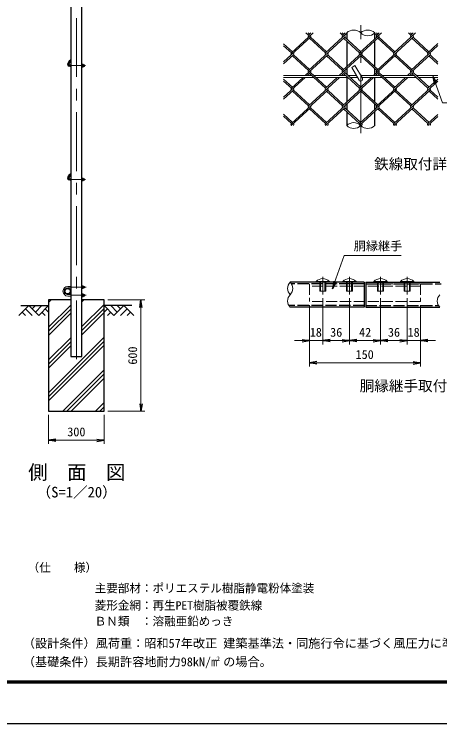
# Model space of a CAD drawing. Units: millimetres, scale not verified, with parts at other scales. Extents: x -4200 to 4200, y -2970 to 2970.
# Drawn here: x -379 to 1919, y -2970 to 861 of the extents above; entities that cross this region are included whole.
import ezdxf
from ezdxf.enums import TextEntityAlignment as Align

# ---------------------------------------------------------------- set-up
doc = ezdxf.new("R2010")
doc.units = ezdxf.units.MM
doc.header["$LTSCALE"] = 10
doc.linetypes.add('DASHED', pattern=[7.5, 6, -1.5])
doc.linetypes.add('USER1', pattern=[50.8, 31.75, -6.35, 6.35, -6.35])
for name, color, linetype, lineweight in [('0-0_D-STR1', 1, 'Continuous', 25), ('0-1_D-STR3', 3, 'Continuous', 13), ('0-2_D-BMK', 2, 'USER1', 13), ('0-3_D-STR2', 7, 'Continuous', 13), ('0-4_D-STR-DIM', 7, 'Continuous', 13), ('0-5_0', 7, 'Continuous', 25), ('0-7_D-DCR-HCH', 7, 'Continuous', 13), ('0-8_D-STR4', 7, 'Continuous', 25), ('0-9_D-BGD', 7, 'Continuous', 25), ('0-A_D-STR-TXT', 7, 'Continuous', 13), ('0-B_D-TTL-TXT', 7, 'Continuous', 25), ('0-C_D-TTL', 7, 'Continuous', 25)]:
    doc.layers.add(name, color=color, linetype=linetype, lineweight=lineweight)
doc.styles.add('ＭＳ ゴシック', font='')
doc.styles.get('ＭＳ ゴシック').set_extended_font_data('MS Gothic')

# ---------------------------------------------------------------- blocks, each defined once
blk = doc.blocks.new('_Open')
at = {"layer": '0-5_0'}
blk.add_line((-10, 1.667), (0, 0), dxfattribs=at)
blk.add_lwpolyline([(-10, -1.667), (0, 0), (-10, 0)], dxfattribs=at)

msp = doc.modelspace()

# ---------------------------------------------------------------- linework, layer by layer
at = {"layer": '0-0_D-STR1'}
for p, q in [((1416.33, 759.86), (1416.33, 726.9)), ((1567.58, 727.17), (1567.58, 759.86)), ((1416.33, 716.05), (1416.33, 577.73)), ((1567.58, 577.45), (1567.58, 716.32)), ((1416.33, 566.88), (1416.33, 536.3)), ((1567.58, 536.57), (1567.58, 566.6)), ((1416.33, 519.86), (1416.33, 387.13)), ((1567.58, 386.86), (1567.58, 519.86)), ((1416.33, 376.28), (1416.33, 345.7)), ((1567.58, 345.97), (1567.58, 376.01)), ((1416.33, 334.85), (1416.33, 259.86)), ((1567.58, 259.86), (1567.58, 335.12)), ((1510.85, -585.5), (1110.85, -585.5)), ((1510.85, -585.5), (1510.85, -721.5)), ((1518.85, -585.5), (1518.85, -721.5)), ((1518.85, -585.5), (1918.85, -585.5)), ((1510.85, -721.5), (1110.85, -721.5)), ((1518.85, -721.5), (1918.85, -721.5))]:
    msp.add_line(p, q, dxfattribs=at)
at = {"layer": '0-0_D-STR1', "linetype": 'DASHED'}
for p, q in [((1510.85, -594.7), (1118.01, -594.7)), ((1518.85, -594.7), (1926.01, -594.7)), ((1510.85, -712.3), (1103.7, -712.3)), ((1518.85, -712.3), (1911.7, -712.3))]:
    msp.add_line(p, q, dxfattribs=at)
at = {"layer": '0-0_D-STR1'}
msp.add_lwpolyline([(-73.72, 1834.19), (-73.72, -986.81), (-13.22, -986.81), (-13.22, 1834.19)], dxfattribs=at)
for radius in [17, 14.7]:
    msp.add_circle((-90.72, -634.81), radius, dxfattribs=at)
at = {"layer": '0-1_D-STR3'}
for p, q in [((-80.65, 612.78), (-89.65, 597.19)), ((-73.72, 608.78), (-82.72, 593.19)), ((-73.72, 608.78), (-80.65, 612.78)), ((-79.26, 587.19), (-73.72, 587.19)), ((-79.26, 579.19), (-73.72, 579.19)), ((-13.22, 590.69), (-13.22, 575.69)), ((-13.22, 590.69), (-7.42, 590.69)), ((-7.42, 586.94), (-13.22, 586.94)), ((-7.42, 579.44), (-13.22, 579.44)), ((-13.22, 575.69), (-7.42, 575.69)), ((-6.72, 589.11), (-6.72, 577.54)), ((-6.72, 587.19), (-0.46, 587.19)), ((-6.72, 586.49), (0.24, 586.49)), ((-6.72, 579.89), (0.24, 579.89)), ((-6.72, 579.19), (-0.46, 579.19)), ((-0.46, 587.19), (-0.46, 579.19)), ((0.74, 585.99), (-0.46, 587.19)), ((-0.46, 579.19), (0.74, 580.39)), ((0.74, 585.99), (0.74, 580.39)), ((0.74, 585.99), (0.74, 580.39)), ((1443.48, 573.83), (1460.8, 583.83)), ((1460.8, 583.83), (1500.62, 514.86)), ((1443.48, 573.83), (1483.3, 504.86)), ((1227.2, 529.86), (1075.29, 529.86)), ((1238.12, 519.86), (1075.29, 519.86)), ((1411.52, 529.86), (1239.05, 529.86)), ((1422.44, 519.86), (1249.96, 519.86)), ((1468.86, 529.86), (1423.37, 529.86)), ((1474.64, 519.86), (1434.28, 519.86)), ((1595.84, 529.86), (1491.96, 529.86)), ((1606.76, 519.86), (1497.73, 519.86)), ((1780.16, 529.86), (1607.68, 529.86)), ((1791.08, 519.86), (1618.6, 519.86)), ((1908.62, 529.86), (1792, 529.86)), ((1908.62, 519.86), (1802.92, 519.86)), ((-80.65, -2.22), (-89.65, -17.81)), ((-73.72, -6.22), (-82.72, -21.81)), ((-73.72, -6.22), (-80.65, -2.22)), ((-79.26, -27.81), (-73.72, -27.81)), ((-79.26, -35.81), (-73.72, -35.81)), ((-13.22, -24.31), (-13.22, -39.31)), ((-13.22, -24.31), (-7.42, -24.31)), ((-7.42, -28.06), (-13.22, -28.06)), ((-7.42, -35.56), (-13.22, -35.56)), ((-6.72, -25.89), (-6.72, -37.46)), ((-6.72, -27.81), (-0.46, -27.81)), ((-6.72, -28.51), (0.24, -28.51)), ((-6.72, -35.11), (0.24, -35.11)), ((-6.72, -35.81), (-0.46, -35.81)), ((-0.46, -27.81), (-0.46, -35.81)), ((0.74, -29.01), (-0.46, -27.81)), ((-0.46, -35.81), (0.74, -34.61)), ((0.74, -29.01), (0.74, -34.61)), ((0.74, -29.01), (0.74, -34.61)), ((-13.22, -39.31), (-7.42, -39.31)), ((-89.72, -608.81), (-73.72, -608.81)), ((-13.22, -605.31), (-7.42, -605.31)), ((-7.42, -609.06), (-13.22, -609.06)), ((-6.72, -606.89), (-6.72, -618.46)), ((-6.72, -608.81), (-0.92, -608.81)), ((-6.72, -609.51), (-0.22, -609.51)), ((-0.92, -608.81), (0.28, -610.01)), ((-0.92, -616.81), (-0.92, -608.81)), ((0.28, -615.61), (0.28, -610.01)), ((1251.25, -582.72), (1322.45, -582.72)), ((1251.25, -582.72), (1251.25, -585.5)), ((1251.25, -585.5), (1322.45, -585.5)), ((1322.45, -582.72), (1322.45, -585.5)), ((1395.25, -582.72), (1466.45, -582.72)), ((1395.25, -582.72), (1395.25, -585.5)), ((1395.25, -585.5), (1466.45, -585.5)), ((1466.45, -582.72), (1466.45, -585.5)), ((1634.45, -582.72), (1563.25, -582.72)), ((1563.25, -582.72), (1563.25, -585.5)), ((1634.45, -585.5), (1563.25, -585.5)), ((1634.45, -582.72), (1634.45, -585.5)), ((1778.45, -582.72), (1707.25, -582.72)), ((1707.25, -582.72), (1707.25, -585.5)), ((1778.45, -585.5), (1707.25, -585.5)), ((1778.45, -582.72), (1778.45, -585.5)), ((-89.72, -616.81), (-73.72, -616.81)), ((-7.42, -616.56), (-13.22, -616.56)), ((-13.22, -664.31), (-13.22, -649.31)), ((-13.22, -649.31), (-7.42, -649.31)), ((-6.72, -616.11), (-0.22, -616.11)), ((-6.72, -616.81), (-0.92, -616.81)), ((-6.72, -662.73), (-6.72, -651.17)), ((0.28, -615.61), (-0.92, -616.81)), ((-89.72, -652.81), (-73.72, -652.81)), ((-89.72, -660.81), (-73.72, -660.81)), ((-7.42, -653.06), (-13.22, -653.06)), ((-7.42, -660.56), (-13.22, -660.56)), ((-13.22, -664.31), (-7.42, -664.31)), ((-6.72, -652.81), (-0.92, -652.81)), ((-6.72, -653.51), (-0.22, -653.51)), ((-6.72, -660.11), (-0.22, -660.11)), ((-6.72, -660.81), (-0.92, -660.81)), ((-0.92, -652.81), (0.28, -654.01)), ((0.28, -659.61), (0.28, -654.01))]:
    msp.add_line(p, q, dxfattribs=at)
at = {"layer": '0-1_D-STR3', "linetype": 'DASHED'}
for p, q in [((1214.85, -594.7), (1214.85, -690.29)), ((1814.85, -594.7), (1214.85, -594.7)), ((1814.85, -607.5), (1214.85, -607.5)), ((1270.85, -585.5), (1270.85, -633.5)), ((1274.85, -585.5), (1274.85, -633.5)), ((1298.85, -585.5), (1298.85, -633.5)), ((1302.85, -585.5), (1302.85, -633.5)), ((1414.85, -585.5), (1414.85, -633.5)), ((1418.85, -585.5), (1418.85, -633.5)), ((1442.85, -585.5), (1442.85, -633.5)), ((1446.85, -585.5), (1446.85, -633.5)), ((1582.85, -585.5), (1582.85, -633.5)), ((1586.85, -585.5), (1586.85, -633.5)), ((1610.85, -585.5), (1610.85, -633.5)), ((1614.85, -585.5), (1614.85, -633.5)), ((1726.85, -585.5), (1726.85, -633.5)), ((1730.85, -585.5), (1730.85, -633.5)), ((1754.85, -585.5), (1754.85, -633.5)), ((1758.85, -585.5), (1758.85, -633.5)), ((1814.85, -594.7), (1814.85, -690.29)), ((1270.85, -633.5), (1302.85, -633.5)), ((1414.85, -633.5), (1446.85, -633.5)), ((1614.85, -633.5), (1582.85, -633.5)), ((1758.85, -633.5), (1726.85, -633.5)), ((1814.85, -690.29), (1214.85, -690.29))]:
    msp.add_line(p, q, dxfattribs=at)
at = {"layer": '0-1_D-STR3'}
for points in [[(-13.22, -605.31), (-13.22, -620.31), (-7.42, -620.31)], [(0.28, -659.61), (-0.92, -660.81), (-0.92, -652.81)]]:
    msp.add_lwpolyline(points, dxfattribs=at)
for centre, radius, start, end in [((-79.26, 591.19), 12, 150, 270), ((-79.26, 591.19), 4, 150, 270), ((-17.12, 583.19), 10.39, 338.85295, 21.14705), ((-9.52, 588.81), 2.81, 318.21899, 41.78101), ((-9.58, 577.56), 2.86, 319.0514, 40.9486), ((1491.96, 509.86), 10, 210, 30), ((-79.26, -23.81), 12, 150, 270), ((-79.26, -23.81), 4, 150, 270), ((-17.12, -31.81), 10.39, 338.85295, 21.14705), ((-9.52, -26.19), 2.81, 318.21899, 41.78101), ((-9.58, -37.44), 2.86, 319.0514, 40.9486), ((1286.85, -613.1), 46.8, 40.47549, 139.52451), ((1430.85, -613.1), 46.8, 40.47549, 139.52451), ((1598.85, -613.1), 46.8, 40.47549, 139.52451), ((1742.85, -613.1), 46.8, 40.47549, 139.52451), ((-89.72, -634.81), 26, 90, 270), ((-17.12, -612.81), 10.39, 338.85295, 21.14705), ((-9.52, -607.19), 2.81, 318.21899, 41.78101), ((-89.72, -634.81), 18, 90, 270), ((-9.58, -618.44), 2.86, 319.0514, 40.9486), ((-9.58, -651.19), 2.86, 319.0514, 40.9486), ((-17.12, -656.81), 10.39, 338.85295, 21.14705), ((-9.52, -662.44), 2.81, 318.21899, 41.78101)]:
    msp.add_arc(centre, radius, start, end, dxfattribs=at)
at = {"layer": '0-2_D-BMK'}
for p, q in [((-43.47, -1001.81), (-43.47, 1858.19)), ((1491.96, 218.19), (1491.96, 801.52)), ((-74.08, 616.15), (-86.19, 595.19)), ((-79.26, 583.19), (5.63, 583.19)), ((-74.08, 1.15), (-86.19, -19.81)), ((-79.26, -31.81), (5.63, -31.81)), ((1286.85, -556.36), (1286.85, -652.79)), ((1430.85, -556.36), (1430.85, -652.79)), ((1598.85, -556.36), (1598.85, -652.79)), ((1742.85, -556.36), (1742.85, -652.79)), ((-73.72, -612.81), (9.87, -612.81)), ((-73.72, -656.81), (9.87, -656.81))]:
    msp.add_line(p, q, dxfattribs=at)
for centre in [(-79.26, 591.19), (-79.26, -23.81)]:
    msp.add_arc(centre, 8, 150, 270, dxfattribs=at)
at = {"layer": '0-3_D-STR2'}
for p, q in [((1221.25, 736.76), (1075.29, 603.01)), ((1234.61, 759.86), (1117.25, 652.31)), ((1209.41, 747.61), (1196.05, 759.86)), ((1215.33, 753.04), (1207.89, 759.86)), ((1222.77, 759.86), (1209.41, 747.61)), ((1405.57, 736.76), (1209.41, 557.01)), ((1301.57, 652.31), (1215.33, 731.34)), ((1307.49, 657.74), (1221.25, 736.76)), ((1418.93, 759.86), (1301.57, 652.31)), ((1393.73, 747.61), (1380.37, 759.86)), ((1399.65, 753.04), (1392.21, 759.86)), ((1407.09, 759.86), (1393.73, 747.61)), ((1589.89, 736.76), (1393.73, 557.01)), ((1485.89, 652.31), (1399.65, 731.34)), ((1491.81, 657.74), (1405.57, 736.76)), ((1603.25, 759.86), (1485.89, 652.31)), ((1578.05, 747.61), (1564.69, 759.86)), ((1583.97, 753.04), (1576.53, 759.86)), ((1591.41, 759.86), (1578.05, 747.61)), ((1774.21, 736.76), (1578.05, 557.01)), ((1670.21, 652.31), (1583.97, 731.34)), ((1676.13, 657.74), (1589.89, 736.76)), ((1787.57, 759.86), (1670.21, 652.31)), ((1762.37, 747.61), (1749.01, 759.86)), ((1768.29, 753.04), (1760.85, 759.86)), ((1775.73, 759.86), (1762.37, 747.61)), ((1854.53, 652.31), (1768.29, 731.34)), ((1860.45, 657.74), (1774.21, 736.76)), ((1123.17, 657.74), (1075.29, 701.61)), ((1117.25, 652.31), (1075.29, 690.76)), ((1908.62, 691.03), (1762.37, 557.01)), ((1908.62, 701.88), (1854.53, 652.31)), ((1129.09, 641.46), (1075.29, 592.16)), ((1209.41, 557.01), (1123.17, 636.04)), ((1215.33, 562.44), (1129.09, 641.46)), ((1313.41, 641.46), (1191.62, 529.86)), ((1393.73, 557.01), (1307.49, 636.04)), ((1399.65, 562.44), (1313.41, 641.46)), ((1497.73, 641.46), (1375.94, 529.86)), ((1578.05, 557.01), (1491.81, 636.04)), ((1583.97, 562.44), (1497.73, 641.46)), ((1682.05, 641.46), (1560.25, 529.86)), ((1762.37, 557.01), (1676.13, 636.04)), ((1768.29, 562.44), (1682.05, 641.46)), ((1866.37, 641.46), (1744.57, 529.86)), ((1908.62, 591.89), (1860.45, 636.04)), ((1908.62, 602.74), (1866.37, 641.46)), ((1221.25, 546.16), (1203.46, 529.86)), ((1301.57, 461.71), (1215.33, 540.74)), ((1307.49, 467.14), (1221.25, 546.16)), ((1405.57, 546.16), (1387.78, 529.86)), ((1485.89, 461.71), (1399.65, 540.74)), ((1491.81, 467.14), (1405.57, 546.16)), ((1589.89, 546.16), (1572.1, 529.86)), ((1670.21, 461.71), (1583.97, 540.74)), ((1676.13, 467.14), (1589.89, 546.16)), ((1774.21, 546.16), (1756.42, 529.86)), ((1854.68, 461.58), (1768.29, 540.74)), ((1860.6, 467), (1774.21, 546.16)), ((1192.54, 519.86), (1075.29, 412.42)), ((1123.17, 467.14), (1075.29, 511.01)), ((1117.25, 461.71), (1075.29, 500.16)), ((1180.7, 519.86), (1117.25, 461.71)), ((1376.86, 519.86), (1209.41, 366.41)), ((1365.02, 519.86), (1301.57, 461.71)), ((1561.18, 519.86), (1393.73, 366.41)), ((1549.34, 519.86), (1485.89, 461.71)), ((1745.5, 519.86), (1578.05, 366.41)), ((1733.66, 519.86), (1670.21, 461.71)), ((1908.62, 500.16), (1762.52, 366.28)), ((1908.62, 511.01), (1854.68, 461.58)), ((1129.09, 450.86), (1075.29, 401.56)), ((1313.56, 450.73), (1117.4, 270.98)), ((1209.56, 366.28), (1123.17, 445.44)), ((1215.48, 371.7), (1129.09, 450.86)), ((1497.73, 450.86), (1301.57, 271.12)), ((1393.73, 366.41), (1307.49, 445.44)), ((1399.65, 371.84), (1313.41, 450.86)), ((1682.05, 450.86), (1485.89, 271.12)), ((1578.05, 366.41), (1491.81, 445.44)), ((1583.97, 371.84), (1497.73, 450.86)), ((1866.52, 450.73), (1670.36, 270.98)), ((1762.52, 366.28), (1676.13, 445.44)), ((1768.44, 371.7), (1682.05, 450.86)), ((1908.62, 401.29), (1860.6, 445.3)), ((1908.62, 412.14), (1866.52, 450.73)), ((1221.4, 355.43), (1117.1, 259.86)), ((1301.57, 271.12), (1215.33, 350.14)), ((1307.49, 276.54), (1221.25, 355.56)), ((1405.57, 355.56), (1301.13, 259.86)), ((1485.89, 271.12), (1399.65, 350.14)), ((1491.81, 276.54), (1405.57, 355.56)), ((1589.89, 355.56), (1485.45, 259.86)), ((1670.36, 270.98), (1583.97, 350.14)), ((1676.28, 276.41), (1589.89, 355.56)), ((1774.36, 355.43), (1670.06, 259.86)), ((1854.82, 270.84), (1768.44, 350)), ((1860.74, 276.27), (1774.36, 355.43)), ((1123.32, 276.41), (1075.29, 320.41)), ((1117.4, 270.98), (1075.29, 309.56)), ((1908.62, 309.29), (1854.68, 259.86)), ((1908.62, 320.14), (1854.82, 270.84)), ((1129.24, 260.13), (1128.94, 259.86)), ((1129.54, 259.86), (1129.24, 260.13)), ((1313.41, 260.26), (1312.97, 259.86)), ((1313.86, 259.86), (1313.41, 260.26)), ((1497.73, 260.26), (1497.29, 259.86)), ((1498.18, 259.86), (1497.73, 260.26)), ((1682.2, 260.13), (1681.9, 259.86)), ((1682.49, 259.86), (1682.2, 260.13)), ((1866.67, 259.99), (1866.52, 259.86)), ((1866.81, 259.86), (1866.67, 259.99))]:
    msp.add_line(p, q, dxfattribs=at)
for centre, start, end in [((1215.32, 742.17), 137.5, 222.5), ((1215.32, 742.17), 317.5, 42.5), ((1399.64, 742.17), 137.5, 222.5), ((1399.64, 742.17), 317.5, 42.5), ((1583.96, 742.17), 137.5, 222.5), ((1583.96, 742.17), 317.5, 42.5), ((1768.27, 742.17), 137.5, 222.5), ((1768.27, 742.17), 317.5, 42.5), ((1123.3, 646.74), 137.5, 222.5), ((1123.3, 646.74), 317.5, 42.5), ((1307.49, 646.89), 137.5, 222.5), ((1307.49, 646.89), 317.5, 42.5), ((1491.81, 646.89), 137.5, 222.5), ((1491.81, 646.89), 317.5, 42.5), ((1676.26, 646.74), 137.5, 222.5), ((1676.26, 646.74), 317.5, 42.5), ((1860.58, 646.74), 137.5, 222.5), ((1860.58, 646.74), 317.5, 42.5), ((1215.32, 551.58), 137.5, 222.5), ((1215.32, 551.58), 317.5, 42.5), ((1399.8, 551.45), 137.5, 222.5), ((1399.8, 551.45), 317.5, 42.5), ((1584.12, 551.45), 137.5, 222.5), ((1584.12, 551.45), 317.5, 42.5), ((1768.44, 551.45), 137.5, 222.5), ((1768.44, 551.45), 317.5, 42.5), ((1123.45, 456), 137.5, 222.5), ((1123.45, 456), 317.5, 42.5), ((1307.64, 456.15), 137.5, 222.5), ((1307.64, 456.15), 317.5, 42.5), ((1491.96, 456.15), 137.5, 222.5), ((1491.96, 456.15), 317.5, 42.5), ((1676.41, 456), 137.5, 222.5), ((1676.41, 456), 317.5, 42.5), ((1860.73, 456), 137.5, 222.5), ((1860.73, 456), 317.5, 42.5), ((1215.32, 360.98), 137.5, 222.5), ((1215.32, 360.98), 317.5, 42.5), ((1399.8, 360.85), 137.5, 222.5), ((1399.8, 360.85), 317.5, 42.5), ((1584.12, 360.85), 137.5, 222.5), ((1584.12, 360.85), 317.5, 42.5), ((1768.44, 360.85), 137.5, 222.5), ((1768.44, 360.85), 317.5, 42.5), ((1123.45, 265.41), 137.5, 222.5), ((1123.45, 265.41), 317.5, 42.5), ((1307.64, 265.55), 137.5, 222.5), ((1307.64, 265.55), 317.5, 42.5), ((1491.96, 265.55), 137.5, 222.5), ((1491.96, 265.55), 317.5, 42.5), ((1676.41, 265.41), 137.5, 222.5), ((1676.41, 265.41), 317.5, 42.5), ((1860.73, 265.41), 137.5, 222.5), ((1860.73, 265.41), 317.5, 42.5)]:
    msp.add_arc(centre, 8.03, start, end, dxfattribs=at)
at = {"layer": '0-4_D-STR-DIM'}
for p, q in [((126.53, -681.81), (325.54, -681.81)), ((1286.85, -672.79), (1286.85, -921.5)), ((1286.85, -672.79), (1286.85, -921.5)), ((1430.85, -672.79), (1430.85, -921.5)), ((1430.85, -672.79), (1430.85, -921.5)), ((1598.85, -672.79), (1598.85, -921.5)), ((1598.85, -672.79), (1598.85, -921.5)), ((1742.85, -672.79), (1742.85, -921.5)), ((1742.85, -672.79), (1742.85, -921.5)), ((305.54, -1241.81), (305.54, -721.81)), ((1214.85, -710.29), (1214.85, -921.5)), ((1214.85, -710.29), (1214.85, -1041.5)), ((1814.85, -710.29), (1814.85, -921.5)), ((1814.85, -710.29), (1814.85, -1041.5)), ((1174.85, -901.5), (1134.85, -901.5)), ((1214.85, -901.5), (1286.85, -901.5)), ((1326.85, -901.5), (1366.85, -901.5)), ((1326.85, -901.5), (1390.85, -901.5)), ((1470.85, -901.5), (1558.85, -901.5)), ((1638.85, -901.5), (1702.85, -901.5)), ((1702.85, -901.5), (1662.85, -901.5)), ((1742.85, -901.5), (1814.85, -901.5)), ((1854.85, -901.5), (1894.85, -901.5)), ((1254.85, -1021.5), (1774.85, -1021.5)), ((-193.47, -1301.81), (-193.47, -1459.13)), ((106.53, -1301.81), (106.53, -1459.13)), ((126.53, -1281.81), (325.54, -1281.81)), ((-153.47, -1439.13), (66.53, -1439.13))]:
    msp.add_line(p, q, dxfattribs=at)
for centre, radius, start, end in [((1454.15, 721.8), 53.65, 45.18146, 134.81854), ((1529.77, 721.8), 53.65, 45.18146, 134.81854), ((1529.77, 797.91), 53.65, 225.18146, 314.81854), ((1454.15, 221.8), 53.65, 45.18146, 134.81854), ((1454.15, 297.91), 53.65, 225.18146, 314.81854), ((1529.77, 297.91), 53.65, 225.18146, 314.81854), ((1145.07, -619.5), 48.24, 135.18146, 224.81854), ((1076.64, -619.5), 48.24, 315.18146, 44.81854), ((1145.07, -687.5), 48.24, 135.18146, 224.81854), ((1953.07, -687.5), 48.24, 135.18146, 224.81854)]:
    msp.add_arc(centre, radius, start, end, dxfattribs=at)
at = {"layer": '0-7_D-DCR-HCH'}
for p, q in [((-193.47, -696.27), (-179.01, -681.81)), ((-13.22, -692.8), (-2.23, -681.81)), ((-299.9, -711.81), (-353.11, -765.02)), ((-299.9, -711.81), (-246.68, -765.02)), ((-282.16, -729.55), (-264.42, -711.81)), ((-264.42, -747.29), (-228.95, -711.81)), ((-246.68, -765.02), (-193.47, -711.81)), ((-193.47, -828.86), (-73.72, -709.11)), ((-13.22, -825.38), (106.53, -705.63)), ((-13.22, -847.48), (106.53, -727.73)), ((159.74, -765.02), (106.53, -711.81)), ((177.48, -747.29), (142, -711.81)), ((212.95, -711.81), (159.74, -765.02)), ((195.31, -729.64), (177.48, -711.81)), ((212.95, -711.81), (266.16, -765.02)), ((-335.37, -747.29), (-317.55, -765.02)), ((-317.63, -729.55), (-282, -765.02)), ((-228.95, -747.29), (-211.13, -765.02)), ((-211.21, -729.55), (-193.47, -747.21)), ((-193.47, -850.95), (-73.72, -731.2)), ((-193.47, -873.05), (-73.72, -753.3)), ((-13.22, -869.58), (106.53, -749.83)), ((124.27, -729.55), (106.53, -747.21)), ((142, -747.29), (124.18, -765.02)), ((230.69, -729.55), (195.05, -765.02)), ((248.43, -747.29), (230.61, -765.02)), ((-193.47, -1182.41), (106.53, -882.41)), ((-193.47, -1005.63), (-73.72, -885.88)), ((-193.47, -1204.51), (106.53, -904.51)), ((-193.47, -1027.73), (-73.72, -907.98)), ((-193.47, -1226.6), (106.53, -926.6)), ((-193.47, -1049.83), (-73.72, -930.08)), ((-116.1, -1281.81), (106.53, -1059.19)), ((-94, -1281.81), (106.53, -1081.28)), ((-71.9, -1281.81), (106.53, -1103.38)), ((60.68, -1281.81), (106.53, -1235.96)), ((82.78, -1281.81), (106.53, -1258.06)), ((104.87, -1281.81), (106.53, -1280.16))]:
    msp.add_line(p, q, dxfattribs=at)
at = {"layer": '0-8_D-STR4'}
msp.add_line((106.53, -681.81), (-13.22, -681.81), dxfattribs=at)
msp.add_lwpolyline([(-73.72, -681.81), (-193.47, -681.81), (-193.47, -1281.81), (106.53, -1281.81), (106.53, -681.81)], dxfattribs=at)
at = {"layer": '0-9_D-BGD'}
for p, q in [((-343.47, -711.81), (-193.47, -711.81)), ((256.53, -711.81), (106.53, -711.81))]:
    msp.add_line(p, q, dxfattribs=at)
at = {"layer": '0-A_D-STR-TXT'}
for points in [[(2113.7, 383.12), (1932.82, 383.12), (1883.17, 523.34)], [(1709.76, -442.58), (1401.73, -442.58), (1339.46, -618.98)]]:
    msp.add_lwpolyline(points, dxfattribs=at)
at = {"layer": '0-C_D-TTL', "color": 2}
msp.add_lwpolyline([(-4200, 2970), (4200, 2970), (4200, -2970), (-4200, -2970)], close=True, dxfattribs=at)
at = {"layer": '0-C_D-TTL'}
for points in [[(-3930, 2750), (3930, 2750), (3930, -2750), (-3930, -2750)], [(-3927.5, 2747.5), (3927.5, 2747.5), (3927.5, -2747.5), (-3927.5, -2747.5)], [(-3925, 2745), (3925, 2745), (3925, -2745), (-3925, -2745)], [(-3922.5, 2742.5), (3922.5, 2742.5), (3922.5, -2742.5), (-3922.5, -2742.5)], [(-3920, 2740), (3920, 2740), (3920, -2740), (-3920, -2740)]]:
    msp.add_lwpolyline(points, close=True, dxfattribs=at)

# ---------------------------------------------------------------- block references
at = {"layer": '0-4_D-STR-DIM', "xscale": 4, "yscale": 4}
for p, rotation in [((305.54, -681.81), 90), ((1286.85, -901.5), 180), ((1286.85, -901.5), 180), ((1430.85, -901.5), 180), ((1598.85, -901.5), 180), ((1814.85, -901.5), 180), ((1214.85, -1021.5), 180), ((305.54, -1281.81), 270), ((-193.47, -1439.13), 180)]:
    msp.add_blockref('_Open', p, dxfattribs=dict(at, rotation=rotation))
for p in [(1214.85, -901.5), (1430.85, -901.5), (1598.85, -901.5), (1742.85, -901.5), (1742.85, -901.5), (1814.85, -1021.5), (106.53, -1439.13)]:
    msp.add_blockref('_Open', p, dxfattribs=at)
at = {"layer": '0-A_D-STR-TXT', "xscale": 4, "yscale": 4}
for p, rotation in [((1882.5, 525.22), 109.50173), ((1338.8, -620.86), 250.55783)]:
    msp.add_blockref('_Open', p, dxfattribs=dict(at, rotation=rotation))

# ---------------------------------------------------------------- texts
at = {"layer": '0-4_D-STR-DIM', "style": 'ＭＳ ゴシック'}
for s, p in [('18', (1216.83, -894.75)), ('36', (1326.75, -894.75)), ('42', (1483.13, -894.75)), ('36', (1638.75, -894.75)), ('18', (1744.83, -894.75)), ('150', (1464.2, -1014.75)), ('300', (-92.35, -1432.38))]:
    msp.add_text(s, height=48.09, dxfattribs=at).set_placement(p, align=Align.BOTTOM_LEFT)
msp.add_text('600', height=48.09, rotation=90, dxfattribs=at).set_placement((298.79, -1031.06), align=Align.BOTTOM_LEFT)
at = {"layer": '0-A_D-STR-TXT', "style": 'ＭＳ ゴシック'}
msp.add_text('胴縁継手', height=48.09, dxfattribs=at).set_placement((1454.17, -428.6), align=Align.BOTTOM_LEFT)
at = {"layer": '0-B_D-TTL-TXT', "style": 'ＭＳ ゴシック'}
for s, height, p in [('鉄線取付詳細', 57.7, (1564.36, 6.09)), ('胴縁継手取付詳細', 57.7, (1486.39, -1191.65)), ('側\u3000面\u3000図', 76.98, (-303.37, -1673.42)), ('（S=1／20）', 57.7, (-257.89, -1765.4)), ('（仕\u3000\u3000様）', 45.75, (-306.24, -2162.96)), ('主要部材：ポリエステル樹脂静電粉体塗装', 45.75, (55.72, -2274.77)), ('菱形金網：再生PET樹脂被覆鉄線', 45.75, (55.72, -2367.55)), ('ＢＮ類\u3000：溶融亜鉛めっき', 45.75, (55.72, -2453.19)), ('（設計条件）風荷重：昭和57年改正 建築基準法・同施行令に基づく風圧力に準拠。', 48.09, (-332.45, -2573.6)), ('（基礎条件）長期許容地耐力98kN/m の場合。', 48.09, (-332.45, -2673.6)), ('2', 24.05, (713.02, -2637.79))]:
    msp.add_text(s, height=height, dxfattribs=at).set_placement(p, align=Align.BOTTOM_LEFT)

doc.saveas('drawing.dxf')
